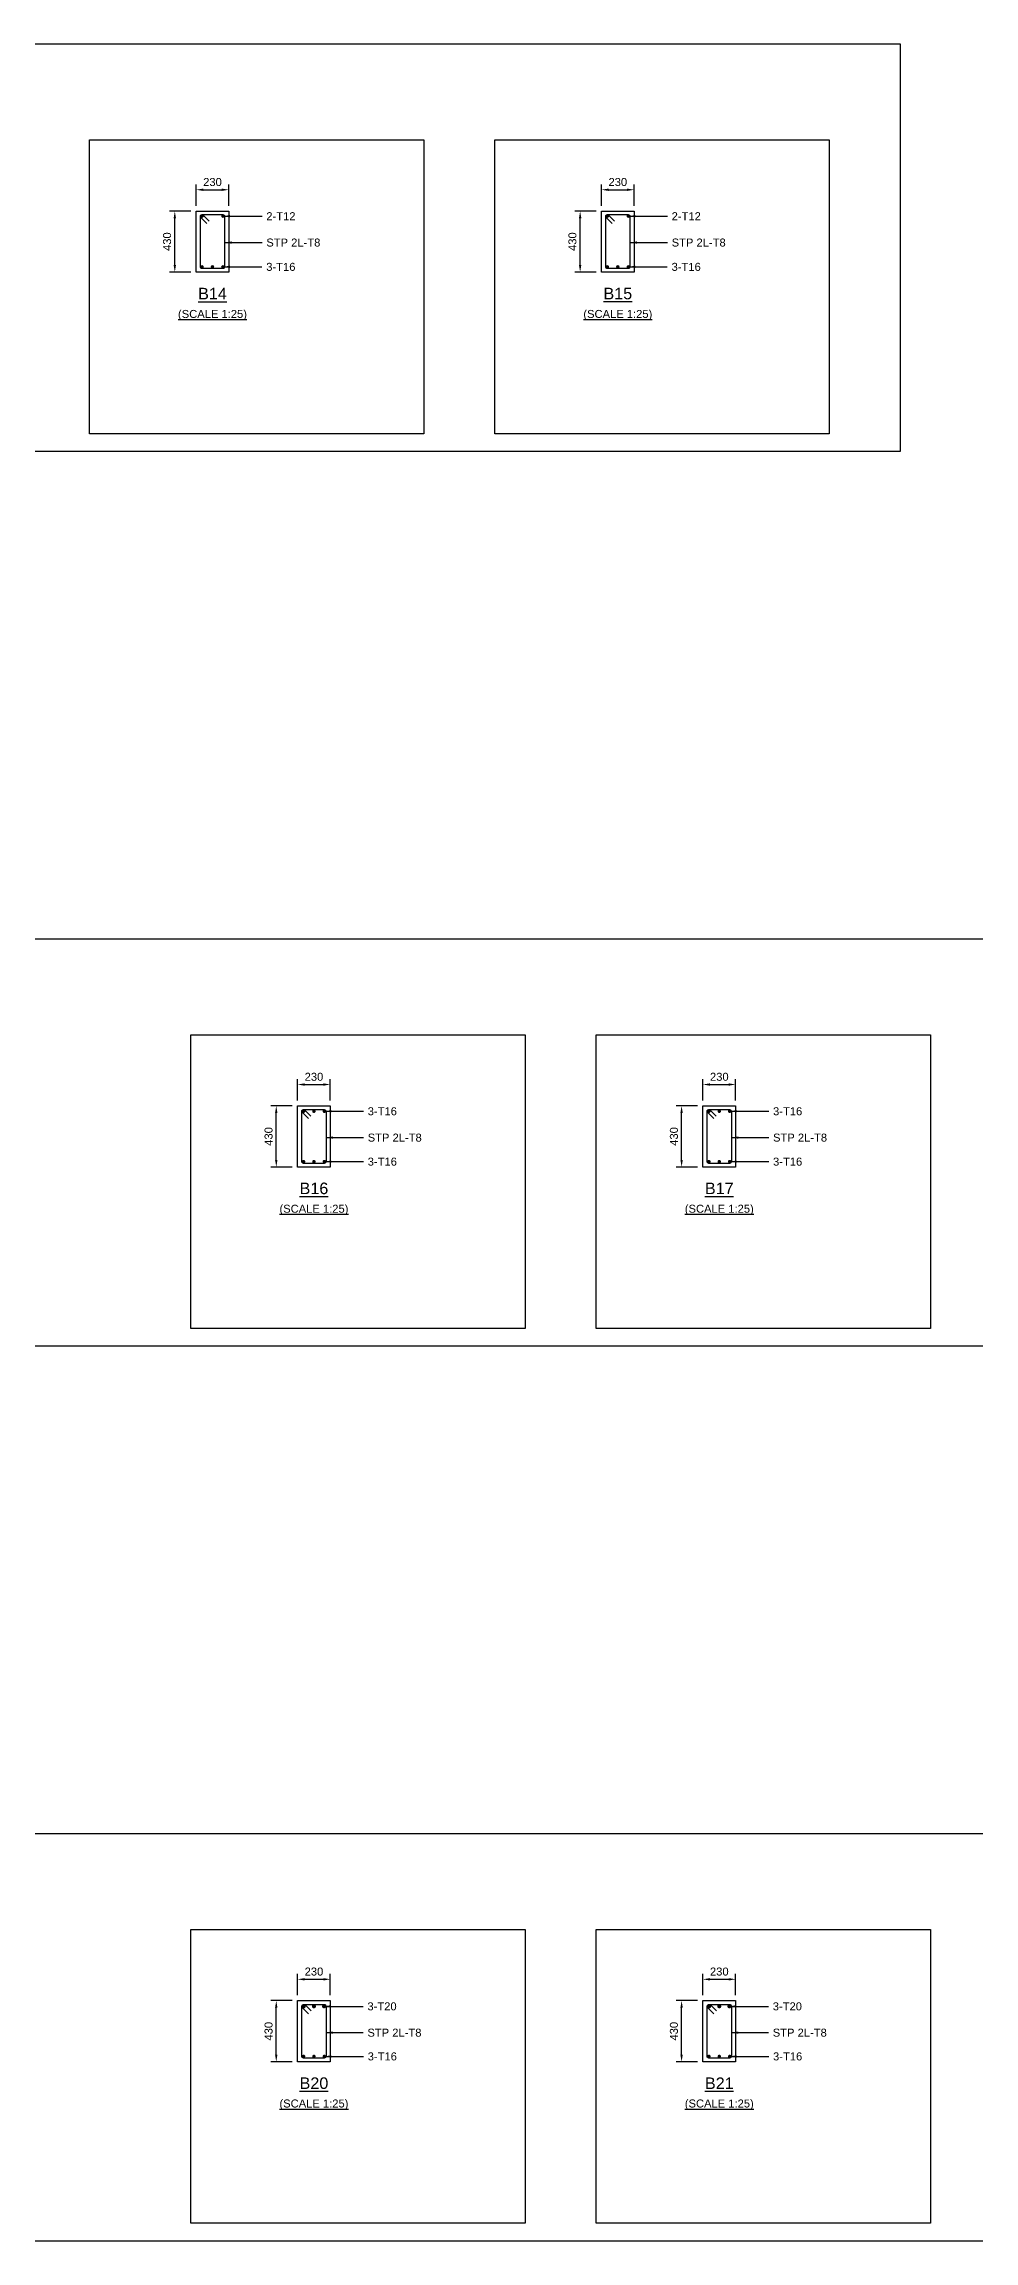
# Model space of a CAD drawing. Header units: inches. Extents: x -816171 to 9366335, y -450961 to 689132.
# Drawn here: x 3343263 to 3369422, y 206691 to 268471 of the extents above; entities that cross this region are included whole.
import ezdxf
from ezdxf.enums import TextEntityAlignment as Align

# ---------------------------------------------------------------- set-up
doc = ezdxf.new("R2010")
doc.units = ezdxf.units.IN
doc.header["$MEASUREMENT"] = 0
for name, color, linetype in [('Concrete Line', 2, 'Continuous'), ('Dimension', 31, 'Continuous'), ('Labels', 4, 'Continuous'), ('Link', 225, 'Continuous'), ('Reinforcement', 130, 'Continuous'), ('Schedule Border', 60, 'Continuous'), ('Text', 31, 'Continuous')]:
    doc.layers.add(name, color=color, linetype=linetype)
doc.styles.add('SC-SansSerif', font='SansSerif')
doc.dimstyles.new('SCBBSDimStyl', dxfattribs={"dimtxt": 225, "dimasz": 200, "dimexe": 150, "dimexo": 150, "dimgap": 100, "dimtad": 1, "dimtoh": 1, "dimdec": 0, "dimzin": 0, "dimdsep": 46, "dimtxsty": 'SC-SansSerif', "dimcen": 0.09, "dimclrd": 8, "dimclre": 8, "dimclrt": 31, "dimadec": 0, "dimazin": 0, "dimtfac": 1, "dimtdec": 0, "dimtix": 1, "dimtofl": 0, "dimtmove": 0, "dimatfit": 3, "dimfxl": 1, "dimtolj": 1, "dimtzin": 0, "dimarcsym": 0})

# ---------------------------------------------------------------- blocks, each defined once
blk = doc.blocks.new('*D1097')
at = {"layer": 'DEFPOINTS', "color": 0, "transparency": 16777216}
for p in [(3348463, 264371), (3347543, 263771), (3348463, 263771)]:
    blk.add_point(p, dxfattribs=at)
at = {"layer": 'Dimension', "color": 8, "lineweight": -2, "transparency": 16777216}
for p, q in [((3347543, 263921), (3347543, 264521)), ((3348463, 263921), (3348463, 264521)), ((3347743, 264371), (3348263, 264371))]:
    blk.add_line(p, q, dxfattribs=at)
at = {"layer": 'Dimension', "color": 8, "transparency": 16777216}
for points in [[(3347743, 264404), (3347743, 264337), (3347543, 264371)], [(3348263, 264404), (3348263, 264337), (3348463, 264371)]]:
    blk.add_solid(points, dxfattribs=at)
at = {"layer": 'Dimension', "color": 31, "transparency": 16777216, "insert": (3348003, 264587), "char_height": 225, "attachment_point": 5, "style": 'SC-SansSerif'}
blk.add_mtext('\\A1;230', dxfattribs=at)
blk = doc.blocks.new('*D1098')
at = {"layer": 'DEFPOINTS', "color": 0, "transparency": 16777216}
for p in [(3346943, 263771), (3347543, 263771), (3347543, 262051)]:
    blk.add_point(p, dxfattribs=at)
at = {"layer": 'Dimension', "color": 8, "lineweight": -2, "transparency": 16777216}
for p, q in [((3347393, 263771), (3346793, 263771)), ((3346943, 262251), (3346943, 263571)), ((3347393, 262051), (3346793, 262051))]:
    blk.add_line(p, q, dxfattribs=at)
at = {"layer": 'Dimension', "color": 8, "transparency": 16777216}
for points in [[(3346910, 263571), (3346977, 263571), (3346943, 263771)], [(3346910, 262251), (3346977, 262251), (3346943, 262051)]]:
    blk.add_solid(points, dxfattribs=at)
at = {"layer": 'Dimension', "color": 31, "transparency": 16777216, "insert": (3346727, 262911), "char_height": 225, "attachment_point": 5, "rotation": 90, "style": 'SC-SansSerif'}
blk.add_mtext('\\A1;430', dxfattribs=at)
blk = doc.blocks.new('*D1099')
at = {"layer": 'DEFPOINTS', "color": 0, "transparency": 16777216}
for p in [(3359863, 264371), (3358943, 263771), (3359863, 263771)]:
    blk.add_point(p, dxfattribs=at)
at = {"layer": 'Dimension', "color": 8, "lineweight": -2, "transparency": 16777216}
for p, q in [((3358943, 263921), (3358943, 264521)), ((3359863, 263921), (3359863, 264521)), ((3359143, 264371), (3359663, 264371))]:
    blk.add_line(p, q, dxfattribs=at)
at = {"layer": 'Dimension', "color": 8, "transparency": 16777216}
for points in [[(3359143, 264404), (3359143, 264337), (3358943, 264371)], [(3359663, 264404), (3359663, 264337), (3359863, 264371)]]:
    blk.add_solid(points, dxfattribs=at)
at = {"layer": 'Dimension', "color": 31, "transparency": 16777216, "insert": (3359403, 264587), "char_height": 225, "attachment_point": 5, "style": 'SC-SansSerif'}
blk.add_mtext('\\A1;230', dxfattribs=at)
blk = doc.blocks.new('*D1100')
at = {"layer": 'DEFPOINTS', "color": 0, "transparency": 16777216}
for p in [(3358343, 263771), (3358943, 263771), (3358943, 262051)]:
    blk.add_point(p, dxfattribs=at)
at = {"layer": 'Dimension', "color": 8, "lineweight": -2, "transparency": 16777216}
for p, q in [((3358793, 263771), (3358193, 263771)), ((3358343, 262251), (3358343, 263571)), ((3358793, 262051), (3358193, 262051))]:
    blk.add_line(p, q, dxfattribs=at)
at = {"layer": 'Dimension', "color": 8, "transparency": 16777216}
for points in [[(3358310, 263571), (3358377, 263571), (3358343, 263771)], [(3358310, 262251), (3358377, 262251), (3358343, 262051)]]:
    blk.add_solid(points, dxfattribs=at)
at = {"layer": 'Dimension', "color": 31, "transparency": 16777216, "insert": (3358127, 262911), "char_height": 225, "attachment_point": 5, "rotation": 90, "style": 'SC-SansSerif'}
blk.add_mtext('\\A1;430', dxfattribs=at)
blk = doc.blocks.new('*D1106')
at = {"layer": 'DEFPOINTS', "color": 0, "transparency": 16777216}
for p in [(3351317, 239211), (3350397, 238611), (3351317, 238611)]:
    blk.add_point(p, dxfattribs=at)
at = {"layer": 'Dimension', "color": 8, "lineweight": -2, "transparency": 16777216}
for p, q in [((3350397, 238761), (3350397, 239361)), ((3350597, 239211), (3351117, 239211)), ((3351317, 238761), (3351317, 239361))]:
    blk.add_line(p, q, dxfattribs=at)
at = {"layer": 'Dimension', "color": 8, "transparency": 16777216}
for points in [[(3350597, 239244), (3350597, 239177), (3350397, 239211)], [(3351117, 239244), (3351117, 239177), (3351317, 239211)]]:
    blk.add_solid(points, dxfattribs=at)
at = {"layer": 'Dimension', "color": 31, "transparency": 16777216, "insert": (3350857, 239427), "char_height": 225, "attachment_point": 5, "style": 'SC-SansSerif'}
blk.add_mtext('\\A1;230', dxfattribs=at)
blk = doc.blocks.new('*D1107')
at = {"layer": 'DEFPOINTS', "color": 0, "transparency": 16777216}
for p in [(3349797, 238611), (3350397, 238611), (3350397, 236891)]:
    blk.add_point(p, dxfattribs=at)
at = {"layer": 'Dimension', "color": 8, "lineweight": -2, "transparency": 16777216}
for p, q in [((3350247, 238611), (3349647, 238611)), ((3349797, 237091), (3349797, 238411)), ((3350247, 236891), (3349647, 236891))]:
    blk.add_line(p, q, dxfattribs=at)
at = {"layer": 'Dimension', "color": 8, "transparency": 16777216}
for points in [[(3349763, 238411), (3349830, 238411), (3349797, 238611)], [(3349763, 237091), (3349830, 237091), (3349797, 236891)]]:
    blk.add_solid(points, dxfattribs=at)
at = {"layer": 'Dimension', "color": 31, "transparency": 16777216, "insert": (3349581, 237751), "char_height": 225, "attachment_point": 5, "rotation": 90, "style": 'SC-SansSerif'}
blk.add_mtext('\\A1;430', dxfattribs=at)
blk = doc.blocks.new('*D1108')
at = {"layer": 'DEFPOINTS', "color": 0, "transparency": 16777216}
for p in [(3362717, 239211), (3361797, 238611), (3362717, 238611)]:
    blk.add_point(p, dxfattribs=at)
at = {"layer": 'Dimension', "color": 8, "lineweight": -2, "transparency": 16777216}
for p, q in [((3361797, 238761), (3361797, 239361)), ((3361997, 239211), (3362517, 239211)), ((3362717, 238761), (3362717, 239361))]:
    blk.add_line(p, q, dxfattribs=at)
at = {"layer": 'Dimension', "color": 8, "transparency": 16777216}
for points in [[(3361997, 239244), (3361997, 239177), (3361797, 239211)], [(3362517, 239244), (3362517, 239177), (3362717, 239211)]]:
    blk.add_solid(points, dxfattribs=at)
at = {"layer": 'Dimension', "color": 31, "transparency": 16777216, "insert": (3362257, 239427), "char_height": 225, "attachment_point": 5, "style": 'SC-SansSerif'}
blk.add_mtext('\\A1;230', dxfattribs=at)
blk = doc.blocks.new('*D1109')
at = {"layer": 'DEFPOINTS', "color": 0, "transparency": 16777216}
for p in [(3361197, 238611), (3361797, 238611), (3361797, 236891)]:
    blk.add_point(p, dxfattribs=at)
at = {"layer": 'Dimension', "color": 8, "lineweight": -2, "transparency": 16777216}
for p, q in [((3361647, 238611), (3361047, 238611)), ((3361197, 237091), (3361197, 238411)), ((3361647, 236891), (3361047, 236891))]:
    blk.add_line(p, q, dxfattribs=at)
at = {"layer": 'Dimension', "color": 8, "transparency": 16777216}
for points in [[(3361163, 238411), (3361230, 238411), (3361197, 238611)], [(3361163, 237091), (3361230, 237091), (3361197, 236891)]]:
    blk.add_solid(points, dxfattribs=at)
at = {"layer": 'Dimension', "color": 31, "transparency": 16777216, "insert": (3360981, 237751), "char_height": 225, "attachment_point": 5, "rotation": 90, "style": 'SC-SansSerif'}
blk.add_mtext('\\A1;430', dxfattribs=at)
blk = doc.blocks.new('*D1127')
at = {"layer": 'DEFPOINTS', "color": 0, "transparency": 16777216}
for p in [(3351317, 214051), (3350397, 213451), (3351317, 213451)]:
    blk.add_point(p, dxfattribs=at)
at = {"layer": 'Dimension', "color": 8, "lineweight": -2, "transparency": 16777216}
for p, q in [((3350397, 213601), (3350397, 214201)), ((3350597, 214051), (3351117, 214051)), ((3351317, 213601), (3351317, 214201))]:
    blk.add_line(p, q, dxfattribs=at)
at = {"layer": 'Dimension', "color": 8, "transparency": 16777216}
for points in [[(3350597, 214084), (3350597, 214017), (3350397, 214051)], [(3351117, 214084), (3351117, 214017), (3351317, 214051)]]:
    blk.add_solid(points, dxfattribs=at)
at = {"layer": 'Dimension', "color": 31, "transparency": 16777216, "insert": (3350857, 214267), "char_height": 225, "attachment_point": 5, "style": 'SC-SansSerif'}
blk.add_mtext('\\A1;230', dxfattribs=at)
blk = doc.blocks.new('*D1128')
at = {"layer": 'DEFPOINTS', "color": 0, "transparency": 16777216}
for p in [(3349797, 213451), (3350397, 213451), (3350397, 211731)]:
    blk.add_point(p, dxfattribs=at)
at = {"layer": 'Dimension', "color": 8, "lineweight": -2, "transparency": 16777216}
for p, q in [((3350247, 213451), (3349647, 213451)), ((3349797, 211931), (3349797, 213251)), ((3350247, 211731), (3349647, 211731))]:
    blk.add_line(p, q, dxfattribs=at)
at = {"layer": 'Dimension', "color": 8, "transparency": 16777216}
for points in [[(3349763, 213251), (3349830, 213251), (3349797, 213451)], [(3349763, 211931), (3349830, 211931), (3349797, 211731)]]:
    blk.add_solid(points, dxfattribs=at)
at = {"layer": 'Dimension', "color": 31, "transparency": 16777216, "insert": (3349581, 212591), "char_height": 225, "attachment_point": 5, "rotation": 90, "style": 'SC-SansSerif'}
blk.add_mtext('\\A1;430', dxfattribs=at)
blk = doc.blocks.new('*D1163')
at = {"layer": 'DEFPOINTS', "color": 0, "transparency": 16777216}
for p in [(3362717, 214051), (3361797, 213451), (3362717, 213451)]:
    blk.add_point(p, dxfattribs=at)
at = {"layer": 'Dimension', "color": 8, "lineweight": -2, "transparency": 16777216}
for p, q in [((3361797, 213601), (3361797, 214201)), ((3361997, 214051), (3362517, 214051)), ((3362717, 213601), (3362717, 214201))]:
    blk.add_line(p, q, dxfattribs=at)
at = {"layer": 'Dimension', "color": 8, "transparency": 16777216}
for points in [[(3361997, 214084), (3361997, 214017), (3361797, 214051)], [(3362517, 214084), (3362517, 214017), (3362717, 214051)]]:
    blk.add_solid(points, dxfattribs=at)
at = {"layer": 'Dimension', "color": 31, "transparency": 16777216, "insert": (3362257, 214267), "char_height": 225, "attachment_point": 5, "style": 'SC-SansSerif'}
blk.add_mtext('\\A1;230', dxfattribs=at)
blk = doc.blocks.new('*D1164')
at = {"layer": 'DEFPOINTS', "color": 0, "transparency": 16777216}
for p in [(3361197, 213451), (3361797, 213451), (3361797, 211731)]:
    blk.add_point(p, dxfattribs=at)
at = {"layer": 'Dimension', "color": 8, "lineweight": -2, "transparency": 16777216}
for p, q in [((3361647, 213451), (3361047, 213451)), ((3361197, 211931), (3361197, 213251)), ((3361647, 211731), (3361047, 211731))]:
    blk.add_line(p, q, dxfattribs=at)
at = {"layer": 'Dimension', "color": 8, "transparency": 16777216}
for points in [[(3361163, 213251), (3361230, 213251), (3361197, 213451)], [(3361163, 211931), (3361230, 211931), (3361197, 211731)]]:
    blk.add_solid(points, dxfattribs=at)
at = {"layer": 'Dimension', "color": 31, "transparency": 16777216, "insert": (3360981, 212591), "char_height": 225, "attachment_point": 5, "rotation": 90, "style": 'SC-SansSerif'}
blk.add_mtext('\\A1;430', dxfattribs=at)

msp = doc.modelspace()

# ---------------------------------------------------------------- linework, layer by layer
at = {"layer": 'Concrete Line'}
for points in [[(3347543.16807, 263770.52424), (3348463.16807, 263770.52424), (3348463.16807, 262050.52424), (3347543.16807, 262050.52424)], [(3358943.16807, 263770.52424), (3359863.16807, 263770.52424), (3359863.16807, 262050.52424), (3358943.16807, 262050.52424)], [(3350396.66807, 238610.52424), (3351316.66807, 238610.52424), (3351316.66807, 236890.52424), (3350396.66807, 236890.52424)], [(3361796.66807, 238610.52424), (3362716.66807, 238610.52424), (3362716.66807, 236890.52424), (3361796.66807, 236890.52424)], [(3350396.66807, 213450.52424), (3351316.66807, 213450.52424), (3351316.66807, 211730.52424), (3350396.66807, 211730.52424)], [(3361796.66807, 213450.52424), (3362716.66807, 213450.52424), (3362716.66807, 211730.52424), (3361796.66807, 211730.52424)]]:
    msp.add_lwpolyline(points, close=True, dxfattribs=at)
at = {"layer": 'Link'}
for points in [[(3347846.48876, 263424.38808), (3347676.664, 263593.97449, -0.6684326111), (3347709.16807, 263672.52424), (3348297.16807, 263672.52424, -0.4142135624), (3348343.16807, 263626.52424), (3348343.16807, 262202.52424, -0.4142135624), (3348295.16807, 262154.52424), (3347711.16807, 262154.52424, -0.4142135624), (3347663.16807, 262202.52424), (3347663.16807, 263626.52424, -0.6679247243), (3347741.67213, 263659.07398), (3347911.49689, 263489.48757)], [(3359246.48876, 263424.38808), (3359076.664, 263593.97449, -0.6684326111), (3359109.16807, 263672.52424), (3359697.16807, 263672.52424, -0.4142135624), (3359743.16807, 263626.52424), (3359743.16807, 262202.52424, -0.4142135624), (3359695.16807, 262154.52424), (3359111.16807, 262154.52424, -0.4142135624), (3359063.16807, 262202.52424), (3359063.16807, 263626.52424, -0.6679247243), (3359141.67213, 263659.07398), (3359311.49689, 263489.48757)], [(3350700.43257, 238254.87749), (3350530.72694, 238424.58311, -0.6681786379), (3350564.66807, 238506.52424), (3351148.66807, 238506.52424, -0.4142135624), (3351196.66807, 238458.52424), (3351196.66807, 237042.52424, -0.4142135624), (3351148.66807, 236994.52424), (3350564.66807, 236994.52424, -0.4142135624), (3350516.66807, 237042.52424), (3350516.66807, 238458.52424, -0.6681786379), (3350598.60919, 238492.46536), (3350768.31482, 238322.75974)], [(3362100.43257, 238254.87749), (3361930.72694, 238424.58311, -0.6681786379), (3361964.66807, 238506.52424), (3362548.66807, 238506.52424, -0.4142135624), (3362596.66807, 238458.52424), (3362596.66807, 237042.52424, -0.4142135624), (3362548.66807, 236994.52424), (3361964.66807, 236994.52424, -0.4142135624), (3361916.66807, 237042.52424), (3361916.66807, 238458.52424, -0.6681786379), (3361998.60919, 238492.46536), (3362168.31482, 238322.75974)], [(3350702.18058, 213080.85186), (3350532.95775, 213251.03891, -0.6671518188), (3350572.66807, 213346.52424), (3351140.66807, 213346.52424, -0.4142135624), (3351196.66807, 213290.52424), (3351196.66807, 211882.52424, -0.4142135624), (3351148.66807, 211834.52424), (3350564.66807, 211834.52424, -0.4142135624), (3350516.66807, 211882.52424), (3350516.66807, 213290.52424, -0.669206432), (3350612.37838, 213330.00957), (3350781.60121, 213159.82251)], [(3362102.18058, 213080.85186), (3361932.95775, 213251.03891, -0.6671518188), (3361972.66807, 213346.52424), (3362540.66807, 213346.52424, -0.4142135624), (3362596.66807, 213290.52424), (3362596.66807, 211882.52424, -0.4142135624), (3362548.66807, 211834.52424), (3361964.66807, 211834.52424, -0.4142135624), (3361916.66807, 211882.52424), (3361916.66807, 213290.52424, -0.669206432), (3362012.37838, 213330.00957), (3362181.60121, 213159.82251)]]:
    msp.add_lwpolyline(points, format="xyb", dxfattribs=at)
at = {"layer": 'Reinforcement'}
for points, const_width in [([(3347686.16807, 263626.52424, 1), (3347732.16807, 263626.52424, 1)], 46), ([(3348274.16807, 263626.52424, 1), (3348320.16807, 263626.52424, 1)], 46), ([(3359086.16807, 263626.52424, 1), (3359132.16807, 263626.52424, 1)], 46), ([(3359674.16807, 263626.52424, 1), (3359720.16807, 263626.52424, 1)], 46), ([(3347687.16807, 262202.52424, 1), (3347735.16807, 262202.52424, 1)], 48), ([(3347979.16807, 262202.52424, 1), (3348027.16807, 262202.52424, 1)], 48), ([(3348271.16807, 262202.52424, 1), (3348319.16807, 262202.52424, 1)], 48), ([(3359087.16807, 262202.52424, 1), (3359135.16807, 262202.52424, 1)], 48), ([(3359379.16807, 262202.52424, 1), (3359427.16807, 262202.52424, 1)], 48), ([(3359671.16807, 262202.52424, 1), (3359719.16807, 262202.52424, 1)], 48), ([(3350540.66807, 238458.52424, 1), (3350588.66807, 238458.52424, 1)], 48), ([(3350832.66807, 238458.52424, 1), (3350880.66807, 238458.52424, 1)], 48), ([(3351124.66807, 238458.52424, 1), (3351172.66807, 238458.52424, 1)], 48), ([(3361940.66807, 238458.52424, 1), (3361988.66807, 238458.52424, 1)], 48), ([(3362232.66807, 238458.52424, 1), (3362280.66807, 238458.52424, 1)], 48), ([(3362524.66807, 238458.52424, 1), (3362572.66807, 238458.52424, 1)], 48), ([(3350540.66807, 237042.52424, 1), (3350588.66807, 237042.52424, 1)], 48), ([(3350832.66807, 237042.52424, 1), (3350880.66807, 237042.52424, 1)], 48), ([(3351124.66807, 237042.52424, 1), (3351172.66807, 237042.52424, 1)], 48), ([(3361940.66807, 237042.52424, 1), (3361988.66807, 237042.52424, 1)], 48), ([(3362232.66807, 237042.52424, 1), (3362280.66807, 237042.52424, 1)], 48), ([(3362524.66807, 237042.52424, 1), (3362572.66807, 237042.52424, 1)], 48), ([(3350544.66807, 213290.52424, 1), (3350600.66807, 213290.52424, 1)], 56), ([(3350828.66807, 213290.52424, 1), (3350884.66807, 213290.52424, 1)], 56), ([(3351112.66807, 213290.52424, 1), (3351168.66807, 213290.52424, 1)], 56), ([(3361944.66807, 213290.52424, 1), (3362000.66807, 213290.52424, 1)], 56), ([(3362228.66807, 213290.52424, 1), (3362284.66807, 213290.52424, 1)], 56), ([(3362512.66807, 213290.52424, 1), (3362568.66807, 213290.52424, 1)], 56), ([(3350540.66807, 211882.52424, 1), (3350588.66807, 211882.52424, 1)], 48), ([(3350832.66807, 211882.52424, 1), (3350880.66807, 211882.52424, 1)], 48), ([(3351124.66807, 211882.52424, 1), (3351172.66807, 211882.52424, 1)], 48), ([(3361940.66807, 211882.52424, 1), (3361988.66807, 211882.52424, 1)], 48), ([(3362232.66807, 211882.52424, 1), (3362280.66807, 211882.52424, 1)], 48), ([(3362524.66807, 211882.52424, 1), (3362572.66807, 211882.52424, 1)], 48)]:
    msp.add_lwpolyline(points, format="xyb", close=True, dxfattribs=dict(at, const_width=const_width))
at = {"layer": 'Schedule Border'}
for points in [[(3297471.66025, 268470.52424), (3367343.16967, 268470.52424), (3367343.16967, 257010.52424), (3297471.66025, 257010.52424)], [(3344543.16967, 265770.52424), (3353943.16967, 265770.52424), (3353943.16967, 257510.52424), (3344543.16967, 257510.52424)], [(3355943.16967, 265770.52424), (3365343.16967, 265770.52424), (3365343.16967, 257510.52424), (3355943.16967, 257510.52424)], [(3297471.66025, 243310.52424), (3392996.66936, 243310.52424), (3392996.66936, 231850.52424), (3297471.66025, 231850.52424)], [(3347396.66936, 240610.52424), (3356796.66936, 240610.52424), (3356796.66936, 232350.52424), (3347396.66936, 232350.52424)], [(3358796.66936, 240610.52424), (3368196.66936, 240610.52424), (3368196.66936, 232350.52424), (3358796.66936, 232350.52424)], [(3297471.66025, 218150.52424), (3392996.66932, 218150.52424), (3392996.66932, 206690.52424), (3297471.66025, 206690.52424)], [(3347396.66932, 215450.52424), (3356796.66932, 215450.52424), (3356796.66932, 207190.52424), (3347396.66932, 207190.52424)], [(3358796.66932, 215450.52424), (3368196.66932, 215450.52424), (3368196.66932, 207190.52424), (3358796.66932, 207190.52424)]]:
    msp.add_lwpolyline(points, close=True, dxfattribs=at)

# ---------------------------------------------------------------- texts
at = {"layer": 'Labels', "style": 'SC-SansSerif'}
for s, p in [('%%uB14', (3348003.16807, 261450.52424)), ('%%uB15', (3359403.16807, 261450.52424)), ('%%uB16', (3350856.66807, 236290.52424)), ('%%uB17', (3362256.66807, 236290.52424)), ('%%uB20', (3350856.66807, 211130.52424)), ('%%uB21', (3362256.66807, 211130.52424))]:
    msp.add_text(s, height=325, dxfattribs=at).set_placement(p, align=Align.MIDDLE)
at = {"layer": 'Text', "style": 'SC-SansSerif'}
for s, p in [('2-T12', (3349517.16807, 263626.52424)), ('2-T12', (3360917.16807, 263626.52424)), ('STP 2L-T8', (3349517.16807, 262886.52424)), ('STP 2L-T8', (3360917.16807, 262886.52424)), ('3-T16', (3349515.16807, 262202.52424)), ('3-T16', (3360915.16807, 262202.52424)), ('3-T16', (3352368.66807, 238458.52424)), ('3-T16', (3363768.66807, 238458.52424)), ('STP 2L-T8', (3352368.66807, 237718.52424)), ('STP 2L-T8', (3363768.66807, 237718.52424)), ('3-T16', (3352368.66807, 237042.52424)), ('3-T16', (3363768.66807, 237042.52424)), ('3-T20', (3352360.66807, 213290.52424)), ('3-T20', (3363760.66807, 213290.52424)), ('STP 2L-T8', (3352360.66807, 212550.52424)), ('STP 2L-T8', (3363760.66807, 212550.52424)), ('3-T16', (3352368.66807, 211882.52424)), ('3-T16', (3363768.66807, 211882.52424))]:
    msp.add_text(s, height=225, dxfattribs=at).set_placement(p, align=Align.MIDDLE_LEFT)
for p in [(3348003.16807, 260850.52424), (3359403.16807, 260850.52424), (3350856.66807, 235690.52424), (3362256.66807, 235690.52424), (3350856.66807, 210530.52424), (3362256.66807, 210530.52424)]:
    msp.add_text('%%u(SCALE 1:25)', height=225, dxfattribs=at).set_placement(p, align=Align.MIDDLE)

# ---------------------------------------------------------------- dimensions: what is measured, and where the dimension line sits
at = {"layer": 'Dimension'}
for base, p1, p2, angle, text, picture, middle in [((3348463.16805, 264370.52424), (3347543.16805, 263770.52424), (3348463.16805, 263770.52424), 0, '230', '*D1097', (3348003.16807, 264370.52424)), ((3359863.16805, 264370.52424), (3358943.16805, 263770.52424), (3359863.16805, 263770.52424), 0, '230', '*D1099', (3359403.16807, 264370.52424)), ((3346943.16807, 263770.52424), (3347543.16805, 262050.52424), (3347543.16805, 263770.52424), 90, '430', '*D1098', (3346943.16807, 262910.52424)), ((3358343.16807, 263770.52424), (3358943.16805, 262050.52424), (3358943.16805, 263770.52424), 90, '430', '*D1100', (3358343.16807, 262910.52424)), ((3351316.66805, 239210.52424), (3350396.66805, 238610.52424), (3351316.66805, 238610.52424), 0, '230', '*D1106', (3350856.66807, 239210.52424)), ((3362716.66805, 239210.52424), (3361796.66805, 238610.52424), (3362716.66805, 238610.52424), 0, '230', '*D1108', (3362256.66807, 239210.52424)), ((3349796.66807, 238610.52424), (3350396.66805, 236890.52424), (3350396.66805, 238610.52424), 90, '430', '*D1107', (3349796.66807, 237750.52424)), ((3361196.66807, 238610.52424), (3361796.66805, 236890.52424), (3361796.66805, 238610.52424), 90, '430', '*D1109', (3361196.66807, 237750.52424)), ((3351316.66805, 214050.52424), (3350396.66805, 213450.52424), (3351316.66805, 213450.52424), 0, '230', '*D1127', (3350856.66807, 214050.52424)), ((3362716.66805, 214050.52424), (3361796.66805, 213450.52424), (3362716.66805, 213450.52424), 0, '230', '*D1163', (3362256.66807, 214050.52424)), ((3349796.66807, 213450.52424), (3350396.66805, 211730.52424), (3350396.66805, 213450.52424), 90, '430', '*D1128', (3349796.66807, 212590.52424)), ((3361196.66807, 213450.52424), (3361796.66805, 211730.52424), (3361796.66805, 213450.52424), 90, '430', '*D1164', (3361196.66807, 212590.52424))]:
    dim = msp.add_linear_dim(base=base, p1=p1, p2=p2, angle=angle, text=text, dimstyle='SCBBSDimStyl', override={"dimjust": 0}, dxfattribs=at)
    dim.commit()
    dim.dimension.update_dxf_attribs({"geometry": picture, "text_midpoint": middle, "dimtype": 161})

# ---------------------------------------------------------------- leaders
at = {"layer": 'Dimension', "color": 8}
for points in [[(3348297.16807, 263626.52424), (3348797.16807, 263626.52424), (3349397.16807, 263626.52424)], [(3359697.16807, 263626.52424), (3360197.16807, 263626.52424), (3360797.16807, 263626.52424)], [(3348343.16807, 262886.52424), (3349397.16807, 262886.52424)], [(3359743.16807, 262886.52424), (3360797.16807, 262886.52424)], [(3348295.16807, 262202.52424), (3348795.16807, 262202.52424), (3349395.16807, 262202.52424)], [(3359695.16807, 262202.52424), (3360195.16807, 262202.52424), (3360795.16807, 262202.52424)], [(3351148.66807, 238458.52424), (3351648.66807, 238458.52424), (3352248.66807, 238458.52424)], [(3362548.66807, 238458.52424), (3363048.66807, 238458.52424), (3363648.66807, 238458.52424)], [(3351196.66807, 237718.52424), (3352248.66807, 237718.52424)], [(3362596.66807, 237718.52424), (3363648.66807, 237718.52424)], [(3351148.66807, 237042.52424), (3351648.66807, 237042.52424), (3352248.66807, 237042.52424)], [(3362548.66807, 237042.52424), (3363048.66807, 237042.52424), (3363648.66807, 237042.52424)], [(3351140.66807, 213290.52424), (3351640.66807, 213290.52424), (3352240.66807, 213290.52424)], [(3362540.66807, 213290.52424), (3363040.66807, 213290.52424), (3363640.66807, 213290.52424)], [(3351196.66807, 212550.52424), (3352240.66807, 212550.52424)], [(3362596.66807, 212550.52424), (3363640.66807, 212550.52424)], [(3351148.66807, 211882.52424), (3351648.66807, 211882.52424), (3352248.66807, 211882.52424)], [(3362548.66807, 211882.52424), (3363048.66807, 211882.52424), (3363648.66807, 211882.52424)]]:
    msp.add_leader(points, dimstyle='SCBBSDimStyl', dxfattribs=at)

doc.saveas('drawing.dxf')
